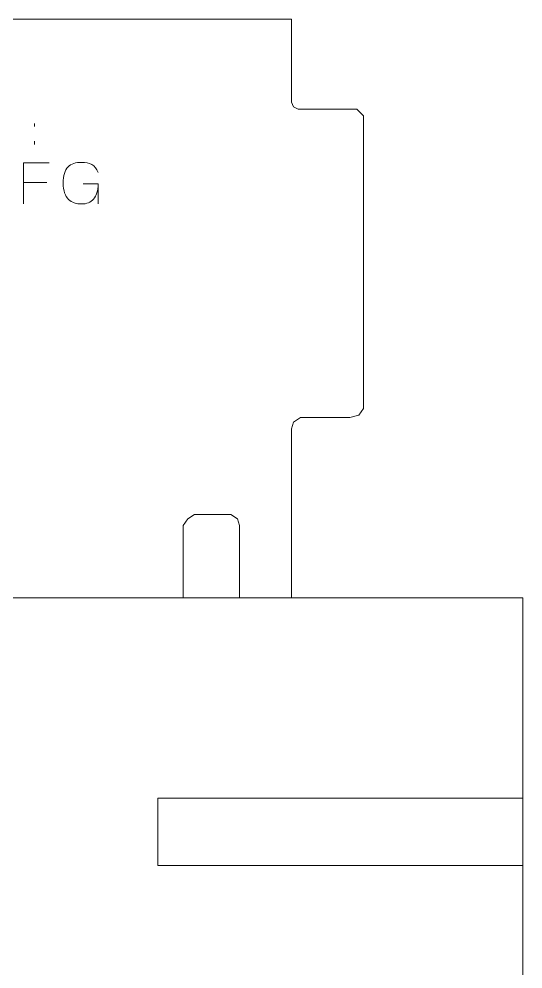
# Model space of a CAD drawing. Header units: inches. Extents: x -1.2 to 1.2, y -5.6 to 5.6.
# Drawn here: x 0.364 to 1.244, y 3.937 to 5.598 of the extents above; entities that cross this region are included whole.
import ezdxf

# ---------------------------------------------------------------- set-up
doc = ezdxf.new("R2010")
doc.units = ezdxf.units.IN
doc.header["$MEASUREMENT"] = 0
doc.layers.add('Layer 1', color=7, linetype='Continuous')

msp = doc.modelspace()

# ---------------------------------------------------------------- linework, layer by layer
at = {"layer": 'Layer 1', "lineweight": 9}
for points in [[(-1.0685, 5.5984), (-1.0685, 5.5984), (0.8395, 5.5984), (0.8395, 5.5984)], [(0.8395, 5.5984), (0.8395, 5.5984), (0.8395, 5.4567), (0.8395, 5.4567)], [(0.8395, 5.4567), (0.8395, 5.4567), (0.8395, 5.4528), (0.8395, 5.4528)], [(0.8395, 5.4528), (0.8395, 5.4528), (0.8435, 5.4449), (0.8435, 5.4449)], [(0.8435, 5.4449), (0.8435, 5.4449), (0.8513, 5.4409), (0.8513, 5.4409)], [(0.8513, 5.4409), (0.8513, 5.4409), (0.8553, 5.4409), (0.8553, 5.4409)], [(0.8553, 5.4409), (0.8553, 5.4409), (0.9537, 5.4409), (0.9537, 5.4409)], [(0.9537, 5.4409), (0.9537, 5.4409), (0.9655, 5.4291), (0.9655, 5.4291)], [(0.9655, 5.4291), (0.9655, 5.4291), (0.9655, 5.4252), (0.9655, 5.4252)], [(0.9655, 5.4252), (0.9655, 5.4252), (0.9655, 4.9213), (0.9655, 4.9213)], [(0.9655, 4.9173), (0.9655, 4.9173), (0.9576, 4.9055), (0.9576, 4.9055)], [(0.9655, 4.9213), (0.9655, 4.9213), (0.9655, 4.9173), (0.9655, 4.9173)], [(0.8553, 4.9016), (0.8553, 4.9016), (0.8435, 4.8937), (0.8435, 4.8937)], [(0.8592, 4.9016), (0.8592, 4.9016), (0.8553, 4.9016), (0.8553, 4.9016)], [(0.9379, 4.9016), (0.9379, 4.9016), (0.8592, 4.9016), (0.8592, 4.9016)], [(0.9419, 4.9016), (0.9419, 4.9016), (0.9379, 4.9016), (0.9379, 4.9016)], [(0.9576, 4.9055), (0.9576, 4.9055), (0.9419, 4.9016), (0.9419, 4.9016)], [(0.8435, 4.8937), (0.8435, 4.8937), (0.8395, 4.8819), (0.8395, 4.8819)], [(0.8395, 4.8819), (0.8395, 4.8819), (0.8395, 4.878), (0.8395, 4.878)], [(0.8395, 4.878), (0.8395, 4.878), (0.8395, 4.5866), (0.8395, 4.5866)], [(0.6587, 4.7244), (0.6587, 4.7244), (0.6508, 4.7126), (0.6508, 4.7126)], [(0.6705, 4.7323), (0.6705, 4.7323), (0.6587, 4.7244), (0.6587, 4.7244)], [(0.6744, 4.7323), (0.6744, 4.7323), (0.6705, 4.7323), (0.6705, 4.7323)], [(0.7295, 4.7323), (0.7295, 4.7323), (0.6744, 4.7323), (0.6744, 4.7323)], [(0.7335, 4.7323), (0.7335, 4.7323), (0.7295, 4.7323), (0.7295, 4.7323)], [(0.7453, 4.7244), (0.7453, 4.7244), (0.7335, 4.7323), (0.7335, 4.7323)], [(0.7492, 4.7126), (0.7492, 4.7126), (0.7453, 4.7244), (0.7453, 4.7244)], [(0.6508, 4.7126), (0.6508, 4.7126), (0.6508, 4.7087), (0.6508, 4.7087)], [(0.6508, 4.7087), (0.6508, 4.7087), (0.6508, 4.5866), (0.6508, 4.5866)], [(0.7492, 4.7087), (0.7492, 4.7087), (0.7492, 4.7126), (0.7492, 4.7126)], [(0.7492, 4.5866), (0.7492, 4.5866), (0.7492, 4.7087), (0.7492, 4.7087)], [(1.2441, 4.5866), (1.2441, 4.5866), (-1.2441, 4.5866), (-1.2441, 4.5866)], [(1.2441, 4.5866), (1.2441, 4.5866), (1.2441, 2.3307), (1.2441, 2.3307)], [(0.6063, 4.2362), (0.6063, 4.2362), (1.2441, 4.2362), (1.2441, 4.2362)], [(0.6063, 4.2362), (0.6063, 4.2362), (0.6063, 4.1181), (0.6063, 4.1181)], [(1.2441, 4.2362), (1.2441, 4.2362), (1.2441, 4.1181), (1.2441, 4.1181)], [(0.6063, 4.1181), (0.6063, 4.1181), (1.2441, 4.1181), (1.2441, 4.1181)]]:
    msp.add_open_spline(points, degree=3, dxfattribs=at)
at = {"layer": 'Layer 1', "color": 1, "lineweight": 9}
for points, knots in [([(0.391, 5.4159), (0.391, 5.4159), (0.391, 5.4104), (0.391, 5.4104), (0.391, 5.4104), (0.391, 5.4104), (0.391, 5.4159), (0.391, 5.4159)], [0, 0, 0, 0, 0.333333, 0.333333, 0.333333, 0.333333, 1, 1, 1, 1]), ([(0.391, 5.4159), (0.391, 5.4159), (0.391, 5.4104), (0.391, 5.4104), (0.391, 5.4104), (0.391, 5.4104), (0.391, 5.4159), (0.391, 5.4159)], [0, 0, 0, 0, 0.333333, 0.333333, 0.333333, 0.333333, 1, 1, 1, 1]), ([(0.391, 5.3846), (0.391, 5.3846), (0.391, 5.3791), (0.391, 5.3791), (0.391, 5.3791), (0.391, 5.3791), (0.391, 5.3846), (0.391, 5.3846)], [0, 0, 0, 0, 0.333333, 0.333333, 0.333333, 0.333333, 1, 1, 1, 1]), ([(0.391, 5.3846), (0.391, 5.3846), (0.391, 5.3791), (0.391, 5.3791), (0.391, 5.3791), (0.391, 5.3791), (0.391, 5.3846), (0.391, 5.3846)], [0, 0, 0, 0, 0.333333, 0.333333, 0.333333, 0.333333, 1, 1, 1, 1]), ([(0.3714, 5.3469), (0.3714, 5.3469), (0.4165, 5.3469), (0.4165, 5.3469), (0.4165, 5.3469), (0.4165, 5.3469), (0.3714, 5.3469), (0.3714, 5.3469), (0.3714, 5.3469), (0.3714, 5.3469), (0.3714, 5.2755), (0.3714, 5.2755), (0.3714, 5.2755), (0.3714, 5.2755), (0.3714, 5.3469), (0.3714, 5.3469)], [0, 0, 0, 0, 0.2, 0.2, 0.2, 0.2, 0.4, 0.4, 0.4, 0.4, 0.6, 0.6, 0.6, 0.6, 1, 1, 1, 1]), ([(0.476, 5.3102), (0.476, 5.3102), (0.5019, 5.3102), (0.5019, 5.3102), (0.5019, 5.3102), (0.5019, 5.3041), (0.5012, 5.2989), (0.4999, 5.2944), (0.4999, 5.2944), (0.4986, 5.29), (0.4966, 5.2864), (0.4941, 5.2835), (0.4941, 5.2835), (0.4916, 5.2806), (0.4885, 5.2785), (0.4849, 5.2771), (0.4849, 5.2771), (0.4813, 5.2757), (0.4773, 5.275), (0.4729, 5.275), (0.4729, 5.275), (0.4684, 5.275), (0.4643, 5.2757), (0.4604, 5.2769), (0.4604, 5.2769), (0.4565, 5.2782), (0.4531, 5.2802), (0.4502, 5.2831), (0.4502, 5.2831), (0.4474, 5.2859), (0.4451, 5.2896), (0.4435, 5.2943), (0.4435, 5.2943), (0.4418, 5.2989), (0.441, 5.3046), (0.441, 5.3113), (0.441, 5.3113), (0.441, 5.3181), (0.4417, 5.3238), (0.4432, 5.3285), (0.4432, 5.3285), (0.4446, 5.3331), (0.4467, 5.3369), (0.4494, 5.3398), (0.4494, 5.3398), (0.4521, 5.3426), (0.4555, 5.3447), (0.4594, 5.346), (0.4594, 5.346), (0.4634, 5.3472), (0.4679, 5.3478), (0.4729, 5.3478), (0.4729, 5.3478), (0.48, 5.3478), (0.486, 5.3465), (0.491, 5.3438), (0.491, 5.3438), (0.4959, 5.3412), (0.4996, 5.3366), (0.5019, 5.3302), (0.5019, 5.3302), (0.4996, 5.3366), (0.4959, 5.3412), (0.491, 5.3438), (0.491, 5.3438), (0.486, 5.3465), (0.48, 5.3478), (0.4729, 5.3478), (0.4729, 5.3478), (0.4679, 5.3478), (0.4634, 5.3472), (0.4594, 5.346), (0.4594, 5.346), (0.4555, 5.3447), (0.4521, 5.3426), (0.4494, 5.3398), (0.4494, 5.3398), (0.4467, 5.3369), (0.4446, 5.3331), (0.4432, 5.3285), (0.4432, 5.3285), (0.4417, 5.3238), (0.441, 5.3181), (0.441, 5.3113), (0.441, 5.3113), (0.441, 5.3046), (0.4418, 5.2989), (0.4435, 5.2943), (0.4435, 5.2943), (0.4451, 5.2896), (0.4474, 5.2859), (0.4502, 5.2831), (0.4502, 5.2831), (0.4531, 5.2802), (0.4565, 5.2782), (0.4604, 5.2769), (0.4604, 5.2769), (0.4643, 5.2757), (0.4684, 5.275), (0.4729, 5.275), (0.4729, 5.275), (0.4773, 5.275), (0.4813, 5.2757), (0.4849, 5.2771), (0.4849, 5.2771), (0.4885, 5.2785), (0.4916, 5.2806), (0.4941, 5.2835), (0.4941, 5.2835), (0.4966, 5.2864), (0.4986, 5.29), (0.4999, 5.2944), (0.4999, 5.2944), (0.5012, 5.2989), (0.5019, 5.3041), (0.5019, 5.3102), (0.5019, 5.3102), (0.5019, 5.3102), (0.476, 5.3102), (0.476, 5.3102)], [0, 0, 0, 0, 0.032258, 0.032258, 0.032258, 0.032258, 0.064516, 0.064516, 0.064516, 0.064516, 0.096774, 0.096774, 0.096774, 0.096774, 0.129032, 0.129032, 0.129032, 0.129032, 0.16129, 0.16129, 0.16129, 0.16129, 0.193548, 0.193548, 0.193548, 0.193548, 0.225806, 0.225806, 0.225806, 0.225806, 0.258065, 0.258065, 0.258065, 0.258065, 0.290323, 0.290323, 0.290323, 0.290323, 0.322581, 0.322581, 0.322581, 0.322581, 0.354839, 0.354839, 0.354839, 0.354839, 0.387097, 0.387097, 0.387097, 0.387097, 0.419355, 0.419355, 0.419355, 0.419355, 0.451613, 0.451613, 0.451613, 0.451613, 0.483871, 0.483871, 0.483871, 0.483871, 0.516129, 0.516129, 0.516129, 0.516129, 0.548387, 0.548387, 0.548387, 0.548387, 0.580645, 0.580645, 0.580645, 0.580645, 0.612903, 0.612903, 0.612903, 0.612903, 0.645161, 0.645161, 0.645161, 0.645161, 0.677419, 0.677419, 0.677419, 0.677419, 0.709677, 0.709677, 0.709677, 0.709677, 0.741935, 0.741935, 0.741935, 0.741935, 0.774194, 0.774194, 0.774194, 0.774194, 0.806452, 0.806452, 0.806452, 0.806452, 0.83871, 0.83871, 0.83871, 0.83871, 0.870968, 0.870968, 0.870968, 0.870968, 0.903226, 0.903226, 0.903226, 0.903226, 0.935484, 0.935484, 0.935484, 0.935484, 1, 1, 1, 1]), ([(0.3714, 5.3123), (0.3714, 5.3123), (0.4123, 5.3123), (0.4123, 5.3123), (0.4123, 5.3123), (0.4123, 5.3123), (0.3714, 5.3123), (0.3714, 5.3123)], [0, 0, 0, 0, 0.333333, 0.333333, 0.333333, 0.333333, 1, 1, 1, 1]), ([(0.5019, 5.3102), (0.5019, 5.3102), (0.5019, 5.2755), (0.5019, 5.2755), (0.5019, 5.2755), (0.5019, 5.2755), (0.5019, 5.3102), (0.5019, 5.3102)], [0, 0, 0, 0, 0.333333, 0.333333, 0.333333, 0.333333, 1, 1, 1, 1])]:
    msp.add_open_spline(points, degree=3, knots=knots, dxfattribs=at)

doc.saveas('drawing.dxf')
